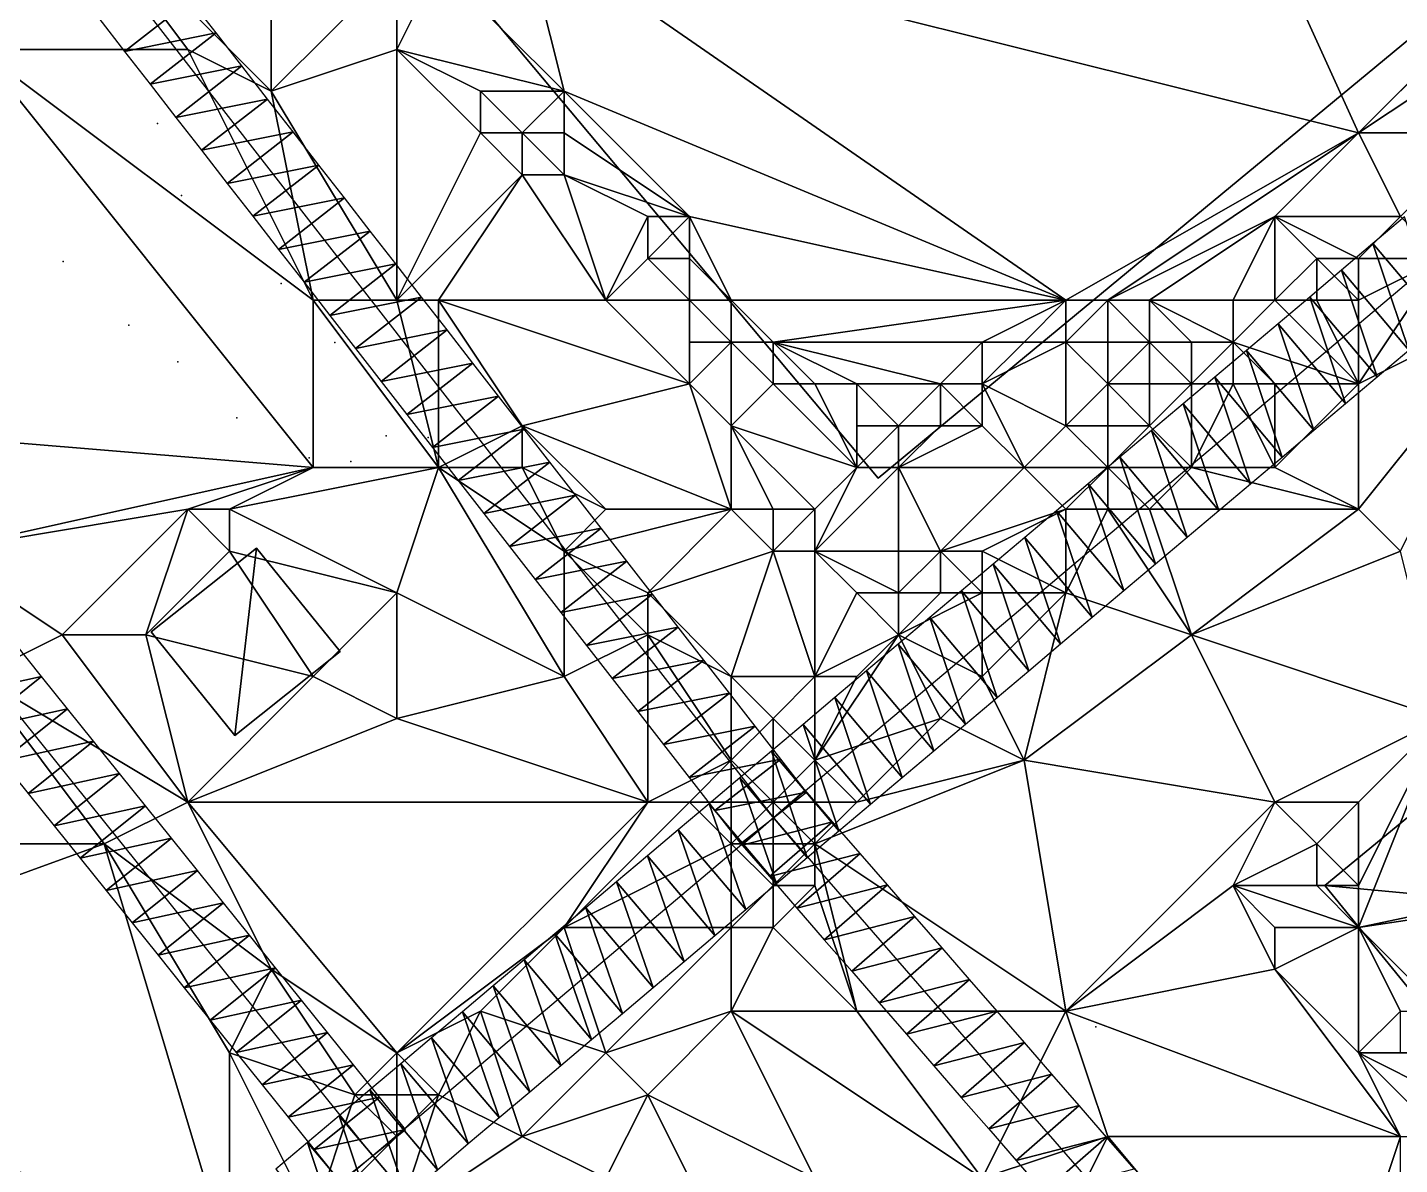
# Model space of a CAD drawing. Header units: metres. Extents: x -1103 to 901, y -902 to 905.
# Drawn here: x -63.7 to 2, y 762.7 to 817 of the extents above; entities that cross this region are included whole.
import ezdxf

# ---------------------------------------------------------------- set-up
doc = ezdxf.new("R2010")
doc.units = ezdxf.units.M
for name, color, linetype in [('OSM_BUILDING_FOOTPRINTS', 7, 'CONTINUOUS'), ('OSM_BUILDING_ROOFS', 1, 'CONTINUOUS'), ('OSM_BUILDING_WALLS', 8, 'CONTINUOUS'), ('OSM_ROAD_AXES', 2, 'CONTINUOUS'), ('OSM_ROAD_SURFACE', 9, 'CONTINUOUS'), ('OSM_TERRAIN', 3, 'CONTINUOUS'), ('OSM_TREES', 3, 'CONTINUOUS')]:
    doc.layers.add(name, color=color, linetype=linetype)

msp = doc.modelspace()

# ---------------------------------------------------------------- linework, layer by layer
at = {"layer": 'OSM_BUILDING_FOOTPRINTS'}
for points in [[(18.25, 870.741, 10.543), (38.622, 846.444, 10.543), (-22.97, 795.484, 10.543), (-43.342, 819.781, 10.543), (18.25, 870.741, 10.543)], [(25.877, 798.625, 18.005), (49.367, 771.221, 18.005), (21.732, 747.356, 18.005), (-1.614, 776.009, 18.005), (25.877, 798.625, 18.005)], [(-57.745, 788.141, 16.718), (-52.716, 792.144, 16.718), (-48.714, 787.201, 16.718), (-53.744, 783.187, 16.718), (-57.745, 788.141, 16.718)]]:
    msp.add_polyline3d(points, close=True, dxfattribs=at)
at = {"layer": 'OSM_BUILDING_ROOFS'}
for points in [[(38.622, 846.444, 34.943), (-43.342, 819.781, 34.943), (-22.97, 795.484, 34.943)], [(49.367, 771.221, 45.605), (25.877, 798.625, 45.605), (-1.614, 776.009, 45.605)], [(-52.716, 792.144, 26.718), (-57.745, 788.141, 26.718), (-53.744, 783.187, 26.718)], [(-52.716, 792.144, 26.718), (-53.744, 783.187, 26.718), (-48.714, 787.201, 26.718)], [(49.367, 771.221, 45.605), (-1.614, 776.009, 45.605), (21.732, 747.356, 45.605)]]:
    msp.add_3dface(points, dxfattribs=at)
at = {"layer": 'OSM_BUILDING_WALLS'}
for points in [[(-22.97, 795.484, 10.543), (38.622, 846.444, 10.543), (38.622, 846.444, 34.943)], [(-22.97, 795.484, 10.543), (38.622, 846.444, 34.943), (-22.97, 795.484, 34.943)], [(-43.342, 819.781, 10.543), (-22.97, 795.484, 10.543), (-22.97, 795.484, 34.943)], [(-43.342, 819.781, 10.543), (-22.97, 795.484, 34.943), (-43.342, 819.781, 34.943)], [(25.877, 798.625, 18.005), (-1.614, 776.009, 18.005), (-1.614, 776.009, 45.605)], [(25.877, 798.625, 18.005), (-1.614, 776.009, 45.605), (25.877, 798.625, 45.605)], [(-52.716, 792.144, 16.718), (-57.745, 788.141, 16.718), (-57.745, 788.141, 26.718)], [(-52.716, 792.144, 16.718), (-57.745, 788.141, 26.718), (-52.716, 792.144, 26.718)], [(-48.714, 787.201, 16.718), (-52.716, 792.144, 16.718), (-52.716, 792.144, 26.718)], [(-48.714, 787.201, 16.718), (-52.716, 792.144, 26.718), (-48.714, 787.201, 26.718)], [(-57.745, 788.141, 16.718), (-53.744, 783.187, 16.718), (-53.744, 783.187, 26.718)], [(-57.745, 788.141, 16.718), (-53.744, 783.187, 26.718), (-57.745, 788.141, 26.718)], [(-53.744, 783.187, 16.718), (-48.714, 787.201, 16.718), (-48.714, 787.201, 26.718)], [(-53.744, 783.187, 16.718), (-48.714, 787.201, 26.718), (-53.744, 783.187, 26.718)], [(-1.614, 776.009, 18.005), (21.732, 747.356, 18.005), (21.732, 747.356, 45.605)], [(-1.614, 776.009, 18.005), (21.732, 747.356, 45.605), (-1.614, 776.009, 45.605)]]:
    msp.add_3dface(points, dxfattribs=at)
at = {"layer": 'OSM_ROAD_AXES'}
for points in [[(122.704, 900, 14.924), (119.46, 899.394, 14.933), (106.482, 892.704, 14.527), (74.459, 865.687, 12.272), (60.41, 853.832, 10.881), (51.611, 846.411, 10.251), (47.432, 842.883, 10.112), (37.119, 834.18, 9.665), (-27.977, 779.25, 22.168), (-47.145, 763.081, 20.766), (-119.813, 701.759, 11.666), (-283.232, 563.809, 11.554), (-361.261, 499.721, 16.837), (-381.478, 480.954, 12.537), (-457.418, 416.977, 14.011)], [(-121.487, 900, 13.076), (-118.454, 895.601, 13.212), (-108.096, 882.275, 13.592), (-93.041, 862.911, 12.854), (-27.977, 779.25, 22.168)], [(-47.145, 763.081, 20.766), (-94.4, 821.915, 13.243)], [(-27.977, 779.25, 22.168), (76.88, 658.585, 15.214)]]:
    msp.add_polyline3d(points, dxfattribs=at)
at = {"layer": 'OSM_ROAD_SURFACE'}
for points in [[(-60.246, 817.485, 14.299), (-59.019, 815.906, 14.497), (-55.861, 818.362, 14.5)], [(-59.019, 815.906, 14.497), (-54.634, 816.783, 14.743), (-55.861, 818.362, 14.5)], [(-59.019, 815.906, 14.497), (-57.791, 814.328, 14.716), (-54.634, 816.783, 14.743)], [(-57.791, 814.328, 14.716), (-53.406, 815.205, 14.961), (-54.634, 816.783, 14.743)], [(-57.791, 814.328, 14.716), (-56.564, 812.749, 14.935), (-53.406, 815.205, 14.961)], [(-56.564, 812.749, 14.935), (-52.178, 813.626, 15.182), (-53.406, 815.205, 14.961)], [(-56.564, 812.749, 14.935), (-55.336, 811.171, 15.154), (-52.178, 813.626, 15.182)], [(-55.336, 811.171, 15.154), (-50.951, 812.048, 15.381), (-52.178, 813.626, 15.182)], [(-55.336, 811.171, 15.154), (-54.108, 809.592, 15.373), (-50.951, 812.048, 15.381)], [(-54.108, 809.592, 15.373), (-49.723, 810.469, 15.555), (-50.951, 812.048, 15.381)], [(-54.108, 809.592, 15.373), (-52.881, 808.014, 15.592), (-49.723, 810.469, 15.555)], [(-52.881, 808.014, 15.592), (-48.496, 808.891, 15.723), (-49.723, 810.469, 15.555)], [(-52.881, 808.014, 15.592), (-51.653, 806.435, 15.811), (-48.496, 808.891, 15.723)], [(-51.653, 806.435, 15.811), (-47.268, 807.312, 15.892), (-48.496, 808.891, 15.723)], [(2.202, 807.987, 13.698), (0.688, 806.709, 14.156), (3.912, 802.888, 14.135)], [(-51.653, 806.435, 15.811), (-50.425, 804.857, 16.03), (-47.268, 807.312, 15.892)], [(-50.425, 804.857, 16.03), (-46.04, 805.734, 16.061), (-47.268, 807.312, 15.892)], [(0.688, 806.709, 14.156), (-0.826, 805.432, 14.371), (2.398, 801.61, 14.566)], [(0.688, 806.709, 14.156), (2.398, 801.61, 14.566), (3.912, 802.888, 14.135)], [(-50.425, 804.857, 16.03), (-49.198, 803.278, 16.299), (-46.04, 805.734, 16.061)], [(-49.198, 803.278, 16.299), (-44.813, 804.155, 16.406), (-46.04, 805.734, 16.061)], [(-0.826, 805.432, 14.371), (-2.34, 804.154, 15.083), (0.885, 800.333, 15.022)], [(-0.826, 805.432, 14.371), (0.885, 800.333, 15.022), (2.398, 801.61, 14.566)], [(-49.198, 803.278, 16.299), (-47.97, 801.7, 16.634), (-44.813, 804.155, 16.406)], [(-47.97, 801.7, 16.634), (-43.585, 802.577, 16.855), (-44.813, 804.155, 16.406)], [(-2.34, 804.154, 15.083), (-3.854, 802.877, 15.454), (-0.629, 799.056, 15.593)], [(-2.34, 804.154, 15.083), (-0.629, 799.056, 15.593), (0.885, 800.333, 15.022)], [(-47.97, 801.7, 16.634), (-46.743, 800.121, 16.969), (-43.585, 802.577, 16.855)], [(-46.743, 800.121, 16.969), (-42.358, 800.998, 17.244), (-43.585, 802.577, 16.855)], [(-3.854, 802.877, 15.454), (-5.368, 801.599, 15.987), (-2.143, 797.778, 16.195)], [(-3.854, 802.877, 15.454), (-2.143, 797.778, 16.195), (-0.629, 799.056, 15.593)], [(-5.368, 801.599, 15.987), (-6.882, 800.322, 16.564), (-3.657, 796.501, 16.821)], [(-5.368, 801.599, 15.987), (-3.657, 796.501, 16.821), (-2.143, 797.778, 16.195)], [(-46.743, 800.121, 16.969), (-45.515, 798.543, 17.304), (-42.358, 800.998, 17.244)], [(-45.515, 798.543, 17.304), (-41.13, 799.42, 17.632), (-42.358, 800.998, 17.244)], [(-6.882, 800.322, 16.564), (-8.395, 799.045, 17.267), (-5.171, 795.223, 17.693)], [(-6.882, 800.322, 16.564), (-5.171, 795.223, 17.693), (-3.657, 796.501, 16.821)], [(-45.515, 798.543, 17.304), (-44.287, 796.964, 17.639), (-41.13, 799.42, 17.632)], [(-44.287, 796.964, 17.639), (-39.902, 797.841, 18.014), (-41.13, 799.42, 17.632)], [(-8.395, 799.045, 17.267), (-9.909, 797.767, 17.956), (-6.685, 793.946, 18.495)], [(-8.395, 799.045, 17.267), (-6.685, 793.946, 18.495), (-5.171, 795.223, 17.693)], [(-44.287, 796.964, 17.639), (-43.06, 795.386, 17.999), (-39.902, 797.841, 18.014)], [(-43.06, 795.386, 17.999), (-38.675, 796.263, 18.388), (-39.902, 797.841, 18.014)], [(-9.909, 797.767, 17.956), (-11.423, 796.49, 18.652), (-8.199, 792.668, 19.129)], [(-9.909, 797.767, 17.956), (-8.199, 792.668, 19.129), (-6.685, 793.946, 18.495)], [(-43.06, 795.386, 17.999), (-41.832, 793.807, 18.437), (-38.675, 796.263, 18.388)], [(-41.832, 793.807, 18.437), (-37.447, 794.684, 18.765), (-38.675, 796.263, 18.388)], [(-11.423, 796.49, 18.652), (-12.937, 795.212, 19.263), (-9.713, 791.391, 19.726)], [(-11.423, 796.49, 18.652), (-9.713, 791.391, 19.726), (-8.199, 792.668, 19.129)], [(-41.832, 793.807, 18.437), (-40.605, 792.229, 18.877), (-37.447, 794.684, 18.765)], [(-40.605, 792.229, 18.877), (-36.219, 793.106, 19.061), (-37.447, 794.684, 18.765)], [(-12.937, 795.212, 19.263), (-14.451, 793.935, 19.831), (-11.226, 790.113, 20.104)], [(-12.937, 795.212, 19.263), (-11.226, 790.113, 20.104), (-9.713, 791.391, 19.726)], [(-14.451, 793.935, 19.831), (-15.965, 792.657, 20.334), (-12.74, 788.836, 20.512)], [(-14.451, 793.935, 19.831), (-12.74, 788.836, 20.512), (-11.226, 790.113, 20.104)], [(-40.605, 792.229, 18.877), (-39.377, 790.65, 19.316), (-36.219, 793.106, 19.061)], [(-39.377, 790.65, 19.316), (-34.992, 791.527, 19.529), (-36.219, 793.106, 19.061)], [(-15.965, 792.657, 20.334), (-17.479, 791.38, 20.773), (-14.254, 787.559, 21.02)], [(-15.965, 792.657, 20.334), (-14.254, 787.559, 21.02), (-12.74, 788.836, 20.512)], [(-39.377, 790.65, 19.316), (-38.149, 789.072, 19.756), (-34.992, 791.527, 19.529)], [(-38.149, 789.072, 19.756), (-33.764, 789.949, 20.335), (-34.992, 791.527, 19.529)], [(-17.479, 791.38, 20.773), (-18.993, 790.102, 21.297), (-15.768, 786.281, 21.532)], [(-17.479, 791.38, 20.773), (-15.768, 786.281, 21.532), (-14.254, 787.559, 21.02)], [(-18.993, 790.102, 21.297), (-20.506, 788.825, 21.782), (-17.282, 785.004, 22.045)], [(-18.993, 790.102, 21.297), (-17.282, 785.004, 22.045), (-15.768, 786.281, 21.532)], [(-38.149, 789.072, 19.756), (-36.922, 787.493, 20.282), (-33.764, 789.949, 20.335)], [(-36.922, 787.493, 20.282), (-32.537, 788.37, 20.777), (-33.764, 789.949, 20.335)], [(-20.506, 788.825, 21.782), (-22.02, 787.548, 22.23), (-18.796, 783.726, 22.508)], [(-20.506, 788.825, 21.782), (-18.796, 783.726, 22.508), (-17.282, 785.004, 22.045)], [(-36.922, 787.493, 20.282), (-35.694, 785.914, 20.77), (-32.537, 788.37, 20.777)], [(-35.694, 785.914, 20.77), (-31.309, 786.792, 21.169), (-32.537, 788.37, 20.777)], [(-62.995, 786.009, 18.152), (-64.239, 787.558, 17.93), (-67.358, 785.053, 17.863)], [(-22.02, 787.548, 22.23), (-23.534, 786.27, 22.471), (-20.31, 782.449, 22.682)], [(-22.02, 787.548, 22.23), (-20.31, 782.449, 22.682), (-18.796, 783.726, 22.508)], [(-35.694, 785.914, 20.77), (-34.467, 784.336, 21.22), (-31.309, 786.792, 21.169)], [(-34.467, 784.336, 21.22), (-30.081, 785.213, 21.616), (-31.309, 786.792, 21.169)], [(-23.534, 786.27, 22.471), (-25.048, 784.993, 22.562), (-21.824, 781.171, 22.801)], [(-23.534, 786.27, 22.471), (-21.824, 781.171, 22.801), (-20.31, 782.449, 22.682)], [(-62.995, 786.009, 18.152), (-67.358, 785.053, 17.863), (-66.114, 783.505, 18.024)], [(-61.752, 784.461, 18.334), (-62.995, 786.009, 18.152), (-66.114, 783.505, 18.024)], [(-34.467, 784.336, 21.22), (-33.239, 782.757, 21.648), (-30.081, 785.213, 21.616)], [(-33.239, 782.757, 21.648), (-28.854, 783.635, 21.932), (-30.081, 785.213, 21.616)], [(-25.048, 784.993, 22.562), (-26.562, 783.715, 22.442), (-23.337, 779.894, 23.026)], [(-25.048, 784.993, 22.562), (-23.337, 779.894, 23.026), (-21.824, 781.171, 22.801)], [(-61.752, 784.461, 18.334), (-66.114, 783.505, 18.024), (-64.87, 781.956, 18.198)], [(-60.508, 782.913, 18.517), (-61.752, 784.461, 18.334), (-64.87, 781.956, 18.198)], [(-33.239, 782.757, 21.648), (-32.011, 781.179, 22.063), (-28.854, 783.635, 21.932)], [(-32.011, 781.179, 22.063), (-27.626, 782.056, 22.205), (-28.854, 783.635, 21.932)], [(-26.562, 783.715, 22.442), (-28.076, 782.438, 22.054), (-24.851, 778.617, 23.493)], [(-26.562, 783.715, 22.442), (-24.851, 778.617, 23.493), (-23.337, 779.894, 23.026)], [(-60.508, 782.913, 18.517), (-64.87, 781.956, 18.198), (-63.627, 780.408, 18.371)], [(-59.265, 781.365, 18.689), (-60.508, 782.913, 18.517), (-63.627, 780.408, 18.371)], [(-28.076, 782.438, 22.054), (-29.589, 781.161, 22.007), (-26.365, 777.339, 23.47)], [(-28.076, 782.438, 22.054), (-26.365, 777.339, 23.47), (-24.851, 778.617, 23.493)], [(-32.011, 781.179, 22.063), (-30.784, 779.6, 22.49), (-27.626, 782.056, 22.205)], [(-30.784, 779.6, 22.49), (-26.399, 780.478, 23.054), (-27.626, 782.056, 22.205)], [(-59.265, 781.365, 18.689), (-63.627, 780.408, 18.371), (-62.383, 778.86, 18.545)], [(-58.021, 779.816, 18.857), (-59.265, 781.365, 18.689), (-62.383, 778.86, 18.545)], [(-29.589, 781.161, 22.007), (-31.064, 779.917, 22.456), (-27.84, 776.095, 22.884)], [(-29.589, 781.161, 22.007), (-27.84, 776.095, 22.884), (-26.365, 777.339, 23.47)], [(-30.784, 779.6, 22.49), (-29.556, 778.022, 22.724), (-26.399, 780.478, 23.054)], [(-29.487, 777.938, 22.724), (-25.157, 779.053, 23.256), (-26.468, 780.562, 22.978)], [(-58.021, 779.816, 18.857), (-62.383, 778.86, 18.545), (-61.14, 777.312, 18.715)], [(-56.778, 778.268, 19.011), (-58.021, 779.816, 18.857), (-61.14, 777.312, 18.715)], [(-31.064, 779.917, 22.456), (-32.538, 778.673, 22.688), (-29.314, 774.851, 22.803)], [(-31.064, 779.917, 22.456), (-29.314, 774.851, 22.803), (-27.84, 776.095, 22.884)], [(-29.487, 777.938, 22.724), (-28.176, 776.43, 22.76), (-25.157, 779.053, 23.256)], [(-28.176, 776.43, 22.76), (-23.846, 777.545, 23.79), (-25.157, 779.053, 23.256)], [(-32.538, 778.673, 22.688), (-34.013, 777.43, 22.633), (-30.789, 773.608, 22.756)], [(-32.538, 778.673, 22.688), (-30.789, 773.608, 22.756), (-29.314, 774.851, 22.803)], [(-56.778, 778.268, 19.011), (-61.14, 777.312, 18.715), (-59.896, 775.763, 18.784)], [(-55.534, 776.72, 19.156), (-56.778, 778.268, 19.011), (-59.896, 775.763, 18.784)], [(-34.013, 777.43, 22.633), (-35.487, 776.186, 22.579), (-32.263, 772.364, 22.684)], [(-34.013, 777.43, 22.633), (-32.263, 772.364, 22.684), (-30.789, 773.608, 22.756)], [(-28.176, 776.43, 22.76), (-26.866, 774.921, 23.673), (-23.846, 777.545, 23.79)], [(-26.866, 774.921, 23.673), (-22.536, 776.037, 24.094), (-23.846, 777.545, 23.79)], [(-55.534, 776.72, 19.156), (-59.896, 775.763, 18.784), (-58.653, 774.215, 18.898)], [(-54.29, 775.172, 19.301), (-55.534, 776.72, 19.156), (-58.653, 774.215, 18.898)], [(-35.487, 776.186, 22.579), (-36.961, 774.942, 22.524), (-33.738, 771.12, 22.611)], [(-35.487, 776.186, 22.579), (-33.738, 771.12, 22.611), (-32.263, 772.364, 22.684)], [(-26.866, 774.921, 23.673), (-25.555, 773.413, 24.016), (-22.536, 776.037, 24.094)], [(-25.555, 773.413, 24.016), (-21.225, 774.528, 24.383), (-22.536, 776.037, 24.094)], [(-54.29, 775.172, 19.301), (-58.653, 774.215, 18.898), (-57.409, 772.667, 19.132)], [(-53.047, 773.623, 19.446), (-54.29, 775.172, 19.301), (-57.409, 772.667, 19.132)], [(-36.961, 774.942, 22.524), (-38.436, 773.698, 22.409), (-35.212, 769.877, 22.538)], [(-36.961, 774.942, 22.524), (-35.212, 769.877, 22.538), (-33.738, 771.12, 22.611)], [(-25.555, 773.413, 24.016), (-24.244, 771.905, 24.419), (-21.225, 774.528, 24.383)], [(-24.244, 771.905, 24.419), (-19.914, 773.02, 24.654), (-21.225, 774.528, 24.383)], [(-38.436, 773.698, 22.409), (-39.91, 772.455, 22.203), (-36.686, 768.633, 22.448)], [(-38.436, 773.698, 22.409), (-36.686, 768.633, 22.448), (-35.212, 769.877, 22.538)], [(-53.047, 773.623, 19.446), (-57.409, 772.667, 19.132), (-56.165, 771.119, 19.366)], [(-51.803, 772.075, 19.655), (-53.047, 773.623, 19.446), (-56.165, 771.119, 19.366)], [(-24.244, 771.905, 24.419), (-22.933, 770.396, 24.69), (-19.914, 773.02, 24.654)], [(-22.933, 770.396, 24.69), (-18.603, 771.512, 24.925), (-19.914, 773.02, 24.654)], [(-39.91, 772.455, 22.203), (-41.385, 771.211, 21.996), (-38.161, 767.389, 22.229)], [(-39.91, 772.455, 22.203), (-38.161, 767.389, 22.229), (-36.686, 768.633, 22.448)], [(-51.803, 772.075, 19.655), (-56.165, 771.119, 19.366), (-54.922, 769.57, 19.595)], [(-50.56, 770.527, 19.893), (-51.803, 772.075, 19.655), (-54.922, 769.57, 19.595)], [(-41.385, 771.211, 21.996), (-42.859, 769.967, 21.79), (-39.635, 766.145, 21.987)], [(-41.385, 771.211, 21.996), (-39.635, 766.145, 21.987), (-38.161, 767.389, 22.229)], [(-22.933, 770.396, 24.69), (-21.623, 768.888, 24.858), (-18.603, 771.512, 24.925)], [(-21.623, 768.888, 24.858), (-17.293, 770.003, 25.196), (-18.603, 771.512, 24.925)], [(-50.56, 770.527, 19.893), (-54.922, 769.57, 19.595), (-53.678, 768.022, 19.747)], [(-49.316, 768.979, 20.119), (-50.56, 770.527, 19.893), (-53.678, 768.022, 19.747)], [(-42.859, 769.967, 21.79), (-44.333, 768.724, 21.553), (-41.11, 764.902, 21.739)], [(-42.859, 769.967, 21.79), (-41.11, 764.902, 21.739), (-39.635, 766.145, 21.987)], [(-21.623, 768.888, 24.858), (-20.312, 767.38, 24.988), (-17.293, 770.003, 25.196)], [(-20.312, 767.38, 24.988), (-15.982, 768.495, 25.327), (-17.293, 770.003, 25.196)], [(-49.316, 768.979, 20.119), (-53.678, 768.022, 19.747), (-52.435, 766.474, 19.837)], [(-48.073, 767.43, 20.344), (-49.316, 768.979, 20.119), (-52.435, 766.474, 19.837)], [(-44.333, 768.724, 21.553), (-45.808, 767.48, 21.216), (-42.584, 763.658, 21.332)], [(-44.333, 768.724, 21.553), (-42.584, 763.658, 21.332), (-41.11, 764.902, 21.739)], [(-20.312, 767.38, 24.988), (-19.001, 765.871, 25.119), (-15.982, 768.495, 25.327)], [(-19.001, 765.871, 25.119), (-14.671, 766.987, 25.407), (-15.982, 768.495, 25.327)], [(-48.073, 767.43, 20.344), (-52.435, 766.474, 19.837), (-51.191, 764.926, 19.919)], [(-46.829, 765.882, 20.762), (-48.073, 767.43, 20.344), (-51.191, 764.926, 19.919)], [(-45.808, 767.48, 21.216), (-47.282, 766.236, 20.529), (-44.058, 762.414, 20.893)], [(-45.808, 767.48, 21.216), (-44.058, 762.414, 20.893), (-42.584, 763.658, 21.332)], [(-19.001, 765.871, 25.119), (-17.691, 764.363, 25.25), (-14.671, 766.987, 25.407)], [(-17.691, 764.363, 25.25), (-13.361, 765.478, 25.411), (-14.671, 766.987, 25.407)], [(-46.829, 765.882, 20.762), (-51.191, 764.926, 19.919), (-49.948, 763.377, 20.001)], [(-45.585, 764.334, 21.239), (-46.829, 765.882, 20.762), (-49.948, 763.377, 20.001)], [(-47.282, 766.236, 20.529), (-48.757, 764.992, 20.099), (-45.533, 761.171, 20.454)], [(-47.282, 766.236, 20.529), (-45.533, 761.171, 20.454), (-44.058, 762.414, 20.893)], [(-17.691, 764.363, 25.25), (-16.38, 762.855, 25.308), (-13.361, 765.478, 25.411)], [(-16.38, 762.855, 25.308), (-12.05, 763.97, 25.416), (-13.361, 765.478, 25.411)], [(-48.757, 764.992, 20.099), (-50.271, 763.715, 19.979), (-47.046, 759.893, 20.085)], [(-48.757, 764.992, 20.099), (-47.046, 759.893, 20.085), (-45.533, 761.171, 20.454)], [(-45.585, 764.334, 21.239), (-49.948, 763.377, 20.001), (-48.704, 761.829, 20.311)], [(-16.38, 762.855, 25.308), (-15.069, 761.346, 25.324), (-12.05, 763.97, 25.416)], [(-15.069, 761.346, 25.324), (-10.739, 762.462, 25.333), (-12.05, 763.97, 25.416)], [(-50.271, 763.715, 19.979), (-51.785, 762.437, 19.752), (-48.56, 758.616, 19.569)], [(-50.271, 763.715, 19.979), (-48.56, 758.616, 19.569), (-47.046, 759.893, 20.085)]]:
    msp.add_3dface(points, dxfattribs=at)
at = {"layer": 'OSM_TERRAIN'}
for points in [[(-40, 822, 12.887), (0, 812, 12.875), (-20, 856, 12.916)], [(0, 812, 12.875), (20, 832, 12.887), (-20, 856, 12.916)], [(8, 820, 12.511), (20, 832, 12.887), (0, 812, 12.875)], [(-66, 816, 14.133), (-62, 824, 13.583), (-76, 824, 12.95)], [(-66, 816, 14.133), (-56, 816, 14.568), (-62, 824, 13.583)], [(-56, 816, 14.568), (-52, 814, 15.121), (-62, 824, 13.583)], [(-62, 824, 13.583), (-52, 814, 15.121), (-52, 822, 13.894)], [(-52, 814, 15.121), (-46, 820, 13.845), (-52, 822, 13.894)], [(-38, 814, 12.887), (-40, 822, 12.887), (-44, 820, 13.202)], [(-38, 814, 12.887), (-14, 804, 12.887), (-40, 822, 12.887)], [(-40, 822, 12.887), (-14, 804, 12.887), (0, 812, 12.875)], [(-52, 814, 15.121), (-46, 816, 14.8), (-46, 820, 13.845)], [(-46, 820, 13.845), (-46, 816, 14.8), (-44, 820, 13.202)], [(-46, 816, 14.8), (-38, 814, 12.887), (-44, 820, 13.202)], [(6, 816, 12.183), (8, 820, 12.511), (0, 812, 12.875)], [(-74, 798, 15.864), (-50, 796, 17.67), (-66, 816, 14.133)], [(-50, 796, 17.67), (-50, 804, 16.088), (-66, 816, 14.133)], [(-66, 816, 14.133), (-50, 804, 16.088), (-56, 816, 14.568)], [(-50, 804, 16.088), (-52, 814, 15.121), (-56, 816, 14.568)], [(-46, 804, 16.214), (-46, 816, 14.8), (-52, 814, 15.121)], [(-46, 804, 16.214), (-42, 812, 15.207), (-46, 816, 14.8)], [(-42, 812, 15.207), (-42, 814, 14.314), (-46, 816, 14.8)], [(-42, 814, 14.314), (-38, 814, 12.887), (-46, 816, 14.8)], [(6, 812, 12.575), (6, 816, 12.183), (0, 812, 12.875)], [(-50, 804, 16.088), (-46, 804, 16.214), (-52, 814, 15.121)], [(-42, 812, 15.207), (-40, 812, 14.312), (-42, 814, 14.314)], [(-40, 812, 14.312), (-38, 814, 12.887), (-42, 814, 14.314)], [(-40, 812, 14.312), (-38, 812, 13.404), (-38, 814, 12.887)], [(-38, 812, 13.404), (-32, 808, 12.887), (-38, 814, 12.887)], [(-32, 808, 12.887), (-14, 804, 12.887), (-38, 814, 12.887)], [(-40, 810, 15.26), (-42, 812, 15.207), (-46, 804, 16.214)], [(-42, 812, 15.207), (-40, 810, 15.26), (-40, 812, 14.312)], [(-40, 810, 15.26), (-38, 810, 14.257), (-40, 812, 14.312)], [(-38, 810, 14.257), (-38, 812, 13.404), (-40, 812, 14.312)], [(-38, 810, 14.257), (-32, 808, 12.887), (-38, 812, 13.404)], [(-12, 804, 13.133), (0, 812, 12.875), (-14, 804, 12.887)], [(-12, 804, 13.133), (-4, 808, 13.404), (0, 812, 12.875)], [(-4, 808, 13.404), (2, 808, 13.68), (0, 812, 12.875)], [(2, 808, 13.68), (6, 812, 12.575), (0, 812, 12.875)], [(-46, 804, 16.214), (-44, 804, 16.536), (-40, 810, 15.26)], [(-44, 804, 16.536), (-36, 804, 16.23), (-40, 810, 15.26)], [(-40, 810, 15.26), (-36, 804, 16.23), (-38, 810, 14.257)], [(-36, 804, 16.23), (-34, 808, 13.151), (-38, 810, 14.257)], [(-38, 810, 14.257), (-34, 808, 13.151), (-32, 808, 12.887)], [(-36, 804, 16.23), (-34, 806, 14.112), (-34, 808, 13.151)], [(-34, 806, 14.112), (-32, 806, 13.001), (-32, 808, 12.887)], [(-34, 806, 14.112), (-32, 808, 12.887), (-34, 808, 13.151)], [(-32, 806, 13.001), (-30, 804, 12.887), (-32, 808, 12.887)], [(-32, 808, 12.887), (-30, 804, 12.887), (-14, 804, 12.887)], [(-10, 804, 13.808), (-4, 808, 13.404), (-12, 804, 13.133)], [(-10, 804, 13.808), (-6, 804, 15.088), (-4, 808, 13.404)], [(-6, 804, 15.088), (-4, 804, 15.222), (-4, 808, 13.404)], [(-4, 804, 15.222), (-2, 806, 14.456), (-4, 808, 13.404)], [(-2, 806, 14.456), (0, 806, 14.341), (-4, 808, 13.404)], [(0, 806, 14.341), (2, 808, 13.68), (-4, 808, 13.404)], [(4, 806, 13.263), (2, 808, 13.68), (0, 806, 14.341)], [(-36, 804, 16.23), (-32, 804, 14.048), (-34, 806, 14.112)], [(-32, 804, 14.048), (-32, 806, 13.001), (-34, 806, 14.112)], [(-32, 804, 14.048), (-30, 804, 12.887), (-32, 806, 13.001)], [(-4, 804, 15.222), (-2, 804, 15.05), (-2, 806, 14.456)], [(-2, 804, 15.05), (0, 804, 14.104), (-2, 806, 14.456)], [(0, 804, 14.104), (0, 806, 14.341), (-2, 806, 14.456)], [(0, 800, 15.091), (4, 806, 13.263), (0, 804, 14.104)], [(0, 800, 15.091), (8, 804, 13.532), (4, 806, 13.263)], [(0, 804, 14.104), (4, 806, 13.263), (0, 806, 14.341)], [(-50, 796, 17.67), (-44, 796, 17.779), (-50, 804, 16.088)], [(-44, 796, 17.779), (-46, 804, 16.214), (-50, 804, 16.088)], [(-44, 796, 17.779), (-44, 804, 16.536), (-46, 804, 16.214)], [(-44, 796, 17.779), (-40, 798, 17.934), (-44, 804, 16.536)], [(-40, 798, 17.934), (-32, 800, 17.164), (-44, 804, 16.536)], [(-32, 800, 17.164), (-36, 804, 16.23), (-44, 804, 16.536)], [(-32, 800, 17.164), (-32, 804, 14.048), (-36, 804, 16.23)], [(-32, 800, 17.164), (-32, 802, 15.389), (-32, 804, 14.048)], [(-32, 802, 15.389), (-30, 802, 13.968), (-32, 804, 14.048)], [(-30, 802, 13.968), (-30, 804, 12.887), (-32, 804, 14.048)], [(-30, 802, 13.968), (-28, 802, 12.887), (-30, 804, 12.887)], [(-30, 804, 12.887), (-28, 802, 12.887), (-14, 804, 12.887)], [(-18, 802, 12.887), (-14, 804, 12.887), (-28, 802, 12.887)], [(-18, 802, 12.887), (-16, 802, 12.887), (-14, 804, 12.887)], [(-16, 802, 12.887), (-14, 802, 13.41), (-14, 804, 12.887)], [(-14, 802, 13.41), (-12, 802, 14.306), (-12, 804, 13.133)], [(-14, 802, 13.41), (-12, 804, 13.133), (-14, 804, 12.887)], [(-12, 802, 14.306), (-10, 802, 15.125), (-12, 804, 13.133)], [(-10, 802, 15.125), (-10, 804, 13.808), (-12, 804, 13.133)], [(-10, 802, 15.125), (-8, 802, 15.916), (-10, 804, 13.808)], [(-8, 802, 15.916), (-6, 802, 16.053), (-10, 804, 13.808)], [(-6, 802, 16.053), (-6, 804, 15.088), (-10, 804, 13.808)], [(-6, 802, 16.053), (-4, 804, 15.222), (-6, 804, 15.088)], [(-6, 802, 16.053), (0, 800, 15.091), (-4, 804, 15.222)], [(0, 800, 15.091), (-2, 804, 15.05), (-4, 804, 15.222)], [(0, 800, 15.091), (0, 804, 14.104), (-2, 804, 15.05)], [(2, 792, 18.57), (8, 804, 13.532), (0, 794, 18.014)], [(0, 794, 18.014), (8, 804, 13.532), (0, 800, 15.091)], [(-32, 800, 17.164), (-30, 798, 17.505), (-30, 802, 13.968)], [(-32, 800, 17.164), (-30, 802, 13.968), (-32, 802, 15.389)], [(-30, 798, 17.505), (-28, 800, 13.893), (-30, 802, 13.968)], [(-28, 800, 13.893), (-28, 802, 12.887), (-30, 802, 13.968)], [(-28, 800, 13.893), (-26, 800, 12.887), (-28, 802, 12.887)], [(-26, 800, 12.887), (-24, 800, 12.887), (-28, 802, 12.887)], [(-24, 800, 12.887), (-20, 800, 12.887), (-28, 802, 12.887)], [(-20, 800, 12.887), (-18, 802, 12.887), (-28, 802, 12.887)], [(-20, 800, 12.887), (-18, 800, 12.887), (-18, 802, 12.887)], [(-18, 800, 12.887), (-16, 802, 12.887), (-18, 802, 12.887)], [(-18, 800, 12.887), (-14, 798, 17.38), (-14, 802, 13.41)], [(-18, 800, 12.887), (-14, 802, 13.41), (-16, 802, 12.887)], [(-14, 798, 17.38), (-12, 800, 16.129), (-14, 802, 13.41)], [(-12, 800, 16.129), (-12, 802, 14.306), (-14, 802, 13.41)], [(-12, 800, 16.129), (-10, 800, 16.909), (-10, 802, 15.125)], [(-12, 800, 16.129), (-10, 802, 15.125), (-12, 802, 14.306)], [(-10, 800, 16.909), (-8, 800, 16.975), (-10, 802, 15.125)], [(-8, 800, 16.975), (-8, 802, 15.916), (-10, 802, 15.125)], [(-8, 800, 16.975), (-6, 800, 16.19), (-6, 802, 16.053)], [(-8, 800, 16.975), (-6, 802, 16.053), (-8, 802, 15.916)], [(-6, 800, 16.19), (-4, 800, 15.629), (-6, 802, 16.053)], [(-4, 800, 15.629), (0, 800, 15.091), (-6, 802, 16.053)], [(-30, 794, 19.079), (-32, 800, 17.164), (-40, 798, 17.934)], [(-30, 794, 19.079), (-30, 798, 17.505), (-32, 800, 17.164)], [(-30, 798, 17.505), (-24, 796, 13.536), (-28, 800, 13.893)], [(-24, 796, 13.536), (-26, 800, 12.887), (-28, 800, 13.893)], [(-24, 796, 13.536), (-24, 800, 12.887), (-26, 800, 12.887)], [(-24, 796, 13.536), (-24, 798, 12.887), (-24, 800, 12.887)], [(-24, 798, 12.887), (-22, 798, 12.887), (-24, 800, 12.887)], [(-22, 798, 12.887), (-20, 800, 12.887), (-24, 800, 12.887)], [(-22, 798, 12.887), (-20, 798, 12.887), (-20, 800, 12.887)], [(-20, 798, 12.887), (-18, 798, 14.377), (-20, 800, 12.887)], [(-18, 798, 14.377), (-18, 800, 12.887), (-20, 800, 12.887)], [(-18, 798, 14.377), (-16, 796, 18.684), (-18, 800, 12.887)], [(-16, 796, 18.684), (-14, 798, 17.38), (-18, 800, 12.887)], [(-14, 798, 17.38), (-12, 798, 17.914), (-12, 800, 16.129)], [(-12, 798, 17.914), (-10, 798, 17.915), (-12, 800, 16.129)], [(-10, 798, 17.915), (-10, 800, 16.909), (-12, 800, 16.129)], [(-10, 798, 17.915), (-8, 796, 17.38), (-8, 800, 16.975)], [(-10, 798, 17.915), (-8, 800, 16.975), (-10, 800, 16.909)], [(-8, 796, 17.38), (-4, 796, 16.987), (-6, 800, 16.19)], [(-8, 796, 17.38), (-6, 800, 16.19), (-8, 800, 16.975)], [(-6, 800, 16.19), (-4, 796, 16.987), (-4, 800, 15.629)], [(-4, 796, 16.987), (0, 794, 18.014), (0, 800, 15.091)], [(-4, 800, 15.629), (-4, 796, 16.987), (0, 800, 15.091)], [(-68, 792, 16.98), (-50, 796, 17.67), (-74, 798, 15.864)], [(-44, 796, 17.779), (-40, 796, 17.974), (-40, 798, 17.934)], [(-36, 794, 19.128), (-40, 798, 17.934), (-40, 796, 17.974)], [(-36, 794, 19.128), (-30, 794, 19.079), (-40, 798, 17.934)], [(-30, 794, 19.079), (-28, 794, 19.153), (-30, 798, 17.505)], [(-28, 794, 19.153), (-26, 794, 18.078), (-30, 798, 17.505)], [(-26, 794, 18.078), (-24, 796, 13.536), (-30, 798, 17.505)], [(-24, 796, 13.536), (-22, 796, 13.202), (-22, 798, 12.887)], [(-24, 796, 13.536), (-22, 798, 12.887), (-24, 798, 12.887)], [(-22, 796, 13.202), (-20, 798, 12.887), (-22, 798, 12.887)], [(-22, 796, 13.202), (-18, 798, 14.377), (-20, 798, 12.887)], [(-22, 796, 13.202), (-16, 796, 18.684), (-18, 798, 14.377)], [(-16, 796, 18.684), (-12, 796, 18.867), (-14, 798, 17.38)], [(-12, 796, 18.867), (-12, 798, 17.914), (-14, 798, 17.38)], [(-12, 796, 18.867), (-8, 796, 17.38), (-10, 798, 17.915)], [(-12, 796, 18.867), (-10, 798, 17.915), (-12, 798, 17.914)], [(-68, 792, 16.98), (-56, 794, 17.82), (-50, 796, 17.67)], [(-54, 794, 18.257), (-50, 796, 17.67), (-56, 794, 17.82)], [(-54, 794, 18.257), (-46, 790, 19.143), (-44, 796, 17.779)], [(-54, 794, 18.257), (-44, 796, 17.779), (-50, 796, 17.67)], [(-46, 790, 19.143), (-38, 786, 20.572), (-44, 796, 17.779)], [(-38, 786, 20.572), (-38, 792, 18.879), (-44, 796, 17.779)], [(-38, 792, 18.879), (-40, 796, 17.974), (-44, 796, 17.779)], [(-38, 792, 18.879), (-36, 794, 19.128), (-40, 796, 17.974)], [(-26, 792, 19.941), (-24, 796, 13.536), (-26, 794, 18.078)], [(-26, 792, 19.941), (-22, 792, 19.457), (-22, 796, 13.202)], [(-26, 792, 19.941), (-22, 796, 13.202), (-24, 796, 13.536)], [(-22, 792, 19.457), (-20, 792, 20.583), (-22, 796, 13.202)], [(-20, 792, 20.583), (-16, 796, 18.684), (-22, 796, 13.202)], [(-20, 792, 20.583), (-14, 794, 19.762), (-16, 796, 18.684)], [(-14, 794, 19.762), (-12, 796, 18.867), (-16, 796, 18.684)], [(-14, 794, 19.762), (-12, 794, 18.625), (-12, 796, 18.867)], [(-12, 794, 18.625), (-10, 794, 18.625), (-12, 796, 18.867)], [(-10, 794, 18.625), (-8, 796, 17.38), (-12, 796, 18.867)], [(-10, 794, 18.625), (0, 794, 18.014), (-8, 796, 17.38)], [(0, 794, 18.014), (-4, 796, 16.987), (-8, 796, 17.38)], [(-62, 788, 17.988), (-56, 794, 17.82), (-68, 792, 16.98)], [(-62, 788, 17.988), (-58, 788, 18.8), (-56, 794, 17.82)], [(-58, 788, 18.8), (-54, 792, 18.713), (-56, 794, 17.82)], [(-54, 792, 18.713), (-54, 794, 18.257), (-56, 794, 17.82)], [(-54, 792, 18.713), (-46, 790, 19.143), (-54, 794, 18.257)], [(-34, 790, 20.265), (-30, 794, 19.079), (-38, 792, 18.879)], [(-38, 792, 18.879), (-30, 794, 19.079), (-36, 794, 19.128)], [(-34, 790, 20.265), (-28, 792, 19.834), (-30, 794, 19.079)], [(-28, 792, 19.834), (-28, 794, 19.153), (-30, 794, 19.079)], [(-28, 792, 19.834), (-26, 792, 19.941), (-26, 794, 18.078)], [(-28, 792, 19.834), (-26, 794, 18.078), (-28, 794, 19.153)], [(-18, 792, 20.802), (-14, 794, 19.762), (-20, 792, 20.583)], [(-18, 792, 20.802), (-14, 790, 19.884), (-14, 794, 19.762)], [(-14, 790, 19.884), (-8, 788, 21.043), (-12, 794, 18.625)], [(-14, 790, 19.884), (-12, 794, 18.625), (-14, 794, 19.762)], [(-12, 794, 18.625), (-8, 788, 21.043), (-10, 794, 18.625)], [(-8, 788, 21.043), (0, 794, 18.014), (-10, 794, 18.625)], [(-8, 788, 21.043), (2, 792, 18.57), (0, 794, 18.014)], [(-66, 786, 17.962), (-62, 788, 17.988), (-68, 792, 16.98)], [(-50, 786, 18.849), (-54, 792, 18.713), (-58, 788, 18.8)], [(-50, 786, 18.849), (-46, 790, 19.143), (-54, 792, 18.713)], [(-34, 788, 20.309), (-38, 792, 18.879), (-38, 786, 20.572)], [(-34, 788, 20.309), (-34, 790, 20.265), (-38, 792, 18.879)], [(-30, 786, 21.517), (-28, 792, 19.834), (-34, 790, 20.265)], [(-30, 786, 21.517), (-26, 786, 22.282), (-28, 792, 19.834)], [(-26, 786, 22.282), (-26, 792, 19.941), (-28, 792, 19.834)], [(-26, 786, 22.282), (-24, 790, 20.795), (-26, 792, 19.941)], [(-24, 790, 20.795), (-22, 790, 21.338), (-26, 792, 19.941)], [(-22, 790, 21.338), (-22, 792, 19.457), (-26, 792, 19.941)], [(-22, 790, 21.338), (-20, 790, 21.571), (-20, 792, 20.583)], [(-22, 790, 21.338), (-20, 792, 20.583), (-22, 792, 19.457)], [(-20, 790, 21.571), (-18, 790, 21.028), (-20, 792, 20.583)], [(-18, 790, 21.028), (-18, 792, 20.802), (-20, 792, 20.583)], [(-18, 790, 21.028), (-14, 790, 19.884), (-18, 792, 20.802)], [(4, 784, 21.033), (2, 792, 18.57), (-8, 788, 21.043)], [(-46, 784, 20.12), (-46, 790, 19.143), (-50, 786, 18.849)], [(-46, 784, 20.12), (-38, 786, 20.572), (-46, 790, 19.143)], [(-34, 788, 20.309), (-30, 786, 21.517), (-34, 790, 20.265)], [(-22, 788, 22.153), (-24, 790, 20.795), (-26, 786, 22.282)], [(-22, 788, 22.153), (-22, 790, 21.338), (-24, 790, 20.795)], [(-22, 788, 22.153), (-20, 790, 21.571), (-22, 790, 21.338)], [(-22, 788, 22.153), (-18, 786, 21.521), (-18, 790, 21.028)], [(-22, 788, 22.153), (-18, 790, 21.028), (-20, 790, 21.571)], [(-16, 782, 23.391), (-14, 790, 19.884), (-18, 786, 21.521)], [(-18, 786, 21.521), (-14, 790, 19.884), (-18, 790, 21.028)], [(-16, 782, 23.391), (-8, 788, 21.043), (-14, 790, 19.884)], [(-56, 780, 18.912), (-62, 788, 17.988), (-66, 786, 17.962)], [(-56, 780, 18.912), (-58, 788, 18.8), (-62, 788, 17.988)], [(-56, 780, 18.912), (-50, 786, 18.849), (-58, 788, 18.8)], [(-38, 786, 20.572), (-34, 780, 22.244), (-34, 788, 20.309)], [(-34, 780, 22.244), (-30, 782, 21.87), (-34, 788, 20.309)], [(-30, 782, 21.87), (-30, 786, 21.517), (-34, 788, 20.309)], [(-26, 782, 22.744), (-20, 784, 22.261), (-22, 788, 22.153)], [(-26, 782, 22.744), (-22, 788, 22.153), (-24, 786, 22.521)], [(-26, 786, 22.282), (-24, 786, 22.521), (-22, 788, 22.153)], [(-20, 784, 22.261), (-18, 786, 21.521), (-22, 788, 22.153)], [(-16, 782, 23.391), (-4, 780, 22.888), (-8, 788, 21.043)], [(-4, 780, 22.888), (4, 784, 21.033), (-8, 788, 21.043)], [(-70, 778, 17.54), (-60, 778, 18.805), (-66, 786, 17.962)], [(-60, 778, 18.805), (-56, 780, 18.912), (-66, 786, 17.962)], [(-56, 780, 18.912), (-46, 784, 20.12), (-50, 786, 18.849)], [(-34, 780, 22.244), (-38, 786, 20.572), (-46, 784, 20.12)], [(-30, 782, 21.87), (-28, 784, 21.966), (-30, 786, 21.517)], [(-28, 784, 21.966), (-26, 786, 22.282), (-30, 786, 21.517)], [(-28, 784, 21.966), (-26, 782, 22.744), (-26, 786, 22.282)], [(-26, 782, 22.744), (-24, 786, 22.521), (-26, 786, 22.282)], [(-20, 784, 22.261), (-16, 782, 23.391), (-18, 786, 21.521)], [(-56, 780, 18.912), (-34, 780, 22.244), (-46, 784, 20.12)], [(-28, 780, 22.078), (-28, 784, 21.966), (-30, 782, 21.87)], [(-28, 780, 22.078), (-26, 782, 22.744), (-28, 784, 21.966)], [(-24, 780, 22.744), (-20, 784, 22.261), (-26, 782, 22.744)], [(-24, 780, 22.744), (-16, 782, 23.391), (-20, 784, 22.261)], [(-4, 780, 22.888), (0, 780, 21.746), (4, 784, 21.033)], [(0, 776, 20.871), (0, 774, 20.886), (4, 784, 21.033)], [(0, 776, 20.871), (4, 784, 21.033), (0, 780, 21.746)], [(0, 774, 20.886), (38, 782, 20.871), (4, 784, 21.033)], [(-32, 780, 22.64), (-30, 782, 21.87), (-34, 780, 22.244)], [(-32, 780, 22.64), (-30, 780, 22.078), (-30, 782, 21.87)], [(-30, 780, 22.078), (-28, 780, 22.078), (-30, 782, 21.87)], [(-28, 780, 22.078), (-26, 780, 23.443), (-26, 782, 22.744)], [(-26, 778, 23.566), (-14, 770, 25.416), (-16, 782, 23.391)], [(-26, 778, 23.566), (-16, 782, 23.391), (-24, 780, 22.744)], [(-26, 780, 23.443), (-24, 780, 22.744), (-26, 782, 22.744)], [(-14, 770, 25.416), (-4, 780, 22.888), (-16, 782, 23.391)], [(0, 774, 20.886), (40, 780, 20.871), (38, 782, 20.871)], [(-60, 778, 18.805), (-52, 772, 19.535), (-56, 780, 18.912)], [(-52, 772, 19.535), (-46, 768, 21.131), (-56, 780, 18.912)], [(-46, 768, 21.131), (-34, 780, 22.244), (-56, 780, 18.912)], [(-38, 774, 22.437), (-34, 780, 22.244), (-46, 768, 21.131)], [(-38, 774, 22.437), (-32, 780, 22.64), (-34, 780, 22.244)], [(-38, 774, 22.437), (-30, 778, 22.789), (-32, 780, 22.64)], [(-30, 778, 22.789), (-30, 780, 22.078), (-32, 780, 22.64)], [(-30, 778, 22.789), (-28, 778, 22.28), (-28, 780, 22.078)], [(-30, 778, 22.789), (-28, 780, 22.078), (-30, 780, 22.078)], [(-28, 778, 22.28), (-26, 778, 23.566), (-28, 780, 22.078)], [(-26, 778, 23.566), (-26, 780, 23.443), (-28, 780, 22.078)], [(-26, 778, 23.566), (-24, 780, 22.744), (-26, 780, 23.443)], [(-6, 776, 23.939), (-4, 780, 22.888), (-14, 770, 25.416)], [(-6, 776, 23.939), (-2, 778, 21.926), (-4, 780, 22.888)], [(-2, 778, 21.926), (0, 780, 21.746), (-4, 780, 22.888)], [(-2, 778, 21.926), (0, 776, 20.871), (0, 780, 21.746)], [(4, 770, 20.871), (40, 780, 20.871), (0, 774, 20.886)], [(-54, 758, 18.678), (-60, 778, 18.805), (-82, 770, 16.296)], [(-82, 770, 16.296), (-60, 778, 18.805), (-70, 778, 17.54)], [(-54, 758, 18.678), (-54, 768, 19.682), (-60, 778, 18.805)], [(-54, 768, 19.682), (-52, 772, 19.535), (-60, 778, 18.805)], [(-30, 774, 22.742), (-30, 778, 22.789), (-38, 774, 22.437)], [(-30, 774, 22.742), (-28, 776, 22.77), (-30, 778, 22.789)], [(-28, 776, 22.77), (-28, 778, 22.28), (-30, 778, 22.789)], [(-28, 776, 22.77), (-26, 776, 23.566), (-26, 778, 23.566)], [(-28, 776, 22.77), (-26, 778, 23.566), (-28, 778, 22.28)], [(-24, 770, 24.595), (-26, 778, 23.566), (-26, 776, 23.566)], [(-24, 770, 24.595), (-14, 770, 25.416), (-26, 778, 23.566)], [(-6, 776, 23.939), (-2, 776, 21.148), (-2, 778, 21.926)], [(-2, 776, 21.148), (0, 776, 20.871), (-2, 778, 21.926)], [(-30, 774, 22.742), (-28, 774, 23.632), (-28, 776, 22.77)], [(-28, 774, 23.632), (-24, 770, 24.595), (-26, 776, 23.566)], [(-28, 774, 23.632), (-26, 776, 23.566), (-28, 776, 22.77)], [(-4, 772, 24.785), (-6, 776, 23.939), (-14, 770, 25.416)], [(-4, 772, 24.785), (-4, 774, 23.554), (-6, 776, 23.939)], [(-4, 774, 23.554), (0, 774, 20.886), (-6, 776, 23.939)], [(0, 774, 20.886), (-2, 776, 21.148), (-6, 776, 23.939)], [(0, 774, 20.886), (0, 776, 20.871), (-2, 776, 21.148)], [(-42, 770, 22.031), (-38, 774, 22.437), (-46, 768, 21.131)], [(-42, 770, 22.031), (-36, 768, 22.433), (-38, 774, 22.437)], [(-36, 768, 22.433), (-30, 774, 22.742), (-38, 774, 22.437)], [(-36, 768, 22.433), (-30, 770, 23.728), (-30, 774, 22.742)], [(-30, 770, 23.728), (-24, 770, 24.595), (-28, 774, 23.632)], [(-30, 770, 23.728), (-28, 774, 23.632), (-30, 774, 22.742)], [(0, 768, 25.216), (0, 774, 20.886), (-4, 772, 24.785)], [(-4, 772, 24.785), (0, 774, 20.886), (-4, 774, 23.554)], [(0, 768, 25.216), (2, 770, 21.899), (0, 774, 20.886)], [(2, 770, 21.899), (4, 770, 20.871), (0, 774, 20.886)], [(-54, 768, 19.682), (-48, 766, 20.111), (-52, 772, 19.535)], [(-48, 766, 20.111), (-46, 768, 21.131), (-52, 772, 19.535)], [(2, 764, 25.671), (-4, 772, 24.785), (-14, 770, 25.416)], [(2, 764, 25.671), (0, 768, 25.216), (-4, 772, 24.785)], [(-88, 768, 16.227), (-54, 758, 18.678), (-82, 770, 16.296)], [(-44, 766, 21.484), (-42, 770, 22.031), (-46, 768, 21.131)], [(-44, 766, 21.484), (-40, 764, 21.726), (-42, 770, 22.031)], [(-40, 764, 21.726), (-36, 768, 22.433), (-42, 770, 22.031)], [(-34, 766, 23.152), (-30, 770, 23.728), (-36, 768, 22.433)], [(-34, 766, 23.152), (-26, 762, 23.975), (-30, 770, 23.728)], [(-26, 762, 23.975), (-18, 762, 25.211), (-30, 770, 23.728)], [(-30, 770, 23.728), (-18, 762, 25.211), (-24, 770, 24.595)], [(-18, 762, 25.211), (-14, 770, 25.416), (-24, 770, 24.595)], [(-18, 762, 25.211), (-12, 764, 25.368), (-14, 770, 25.416)], [(-12, 764, 25.368), (2, 764, 25.671), (-14, 770, 25.416)], [(0, 768, 25.216), (2, 768, 23.386), (2, 770, 21.899)], [(-86, 754, 15.731), (-60, 752, 17.387), (-88, 768, 16.227)], [(-60, 752, 17.387), (-54, 758, 18.678), (-88, 768, 16.227)], [(-54, 758, 18.678), (-50, 760, 19.924), (-54, 768, 19.682)], [(-54, 768, 19.682), (-50, 760, 19.924), (-48, 766, 20.111)], [(-46, 766, 21.137), (-46, 768, 21.131), (-48, 766, 20.111)], [(-46, 766, 21.137), (-44, 766, 21.484), (-46, 768, 21.131)], [(-40, 764, 21.726), (-34, 766, 23.152), (-36, 768, 22.433)], [(2, 764, 25.671), (4, 764, 24.654), (0, 768, 25.216)], [(4, 764, 24.654), (4, 766, 23.111), (0, 768, 25.216)], [(0, 768, 25.216), (4, 766, 23.111), (4, 768, 21.633)], [(0, 768, 25.216), (4, 768, 21.633), (2, 768, 23.386)], [(-50, 760, 19.924), (-46, 764, 21.137), (-48, 766, 20.111)], [(-46, 764, 21.137), (-46, 766, 21.137), (-48, 766, 20.111)], [(-46, 764, 21.137), (-46, 760, 20.128), (-44, 766, 21.484)], [(-46, 760, 20.128), (-40, 764, 21.726), (-44, 766, 21.484)], [(-46, 764, 21.137), (-44, 766, 21.484), (-46, 766, 21.137)], [(-36, 762, 22.373), (-34, 766, 23.152), (-40, 764, 21.726)], [(-30, 758, 22.58), (-34, 766, 23.152), (-36, 762, 22.373)], [(-30, 758, 22.58), (-26, 762, 23.975), (-34, 766, 23.152)], [(-46, 760, 20.128), (-46, 764, 21.137), (-50, 760, 19.924)], [(-46, 760, 20.128), (-36, 762, 22.373), (-40, 764, 21.726)], [(-14, 760, 25.289), (-12, 764, 25.368), (-18, 762, 25.211)], [(-14, 760, 25.289), (-2, 752, 24.7), (-12, 764, 25.368)], [(-2, 752, 24.7), (2, 764, 25.671), (-12, 764, 25.368)], [(-2, 752, 24.7), (2, 752, 25.009), (2, 764, 25.671)]]:
    msp.add_3dface(points, dxfattribs=at)
at = {"layer": 'OSM_TREES'}
for p in [(-57.447, 812.46, 14.877), (-56.297, 809.009, 15.289), (-61.957, 805.858, 15.663), (-51.533, 804.796, 15.971), (-58.807, 802.816, 16.247), (-48.958, 801.976, 16.507), (-56.463, 801.058, 16.619), (-53.656, 798.371, 17.137), (-46.515, 797.508, 17.435), (-44.492, 797.431, 17.495), (-50.196, 796.457, 17.585), (-48.195, 796.292, 17.645), (-12.568, 769.252, 25.436)]:
    msp.add_point(p, dxfattribs=at)

doc.saveas('drawing.dxf')
